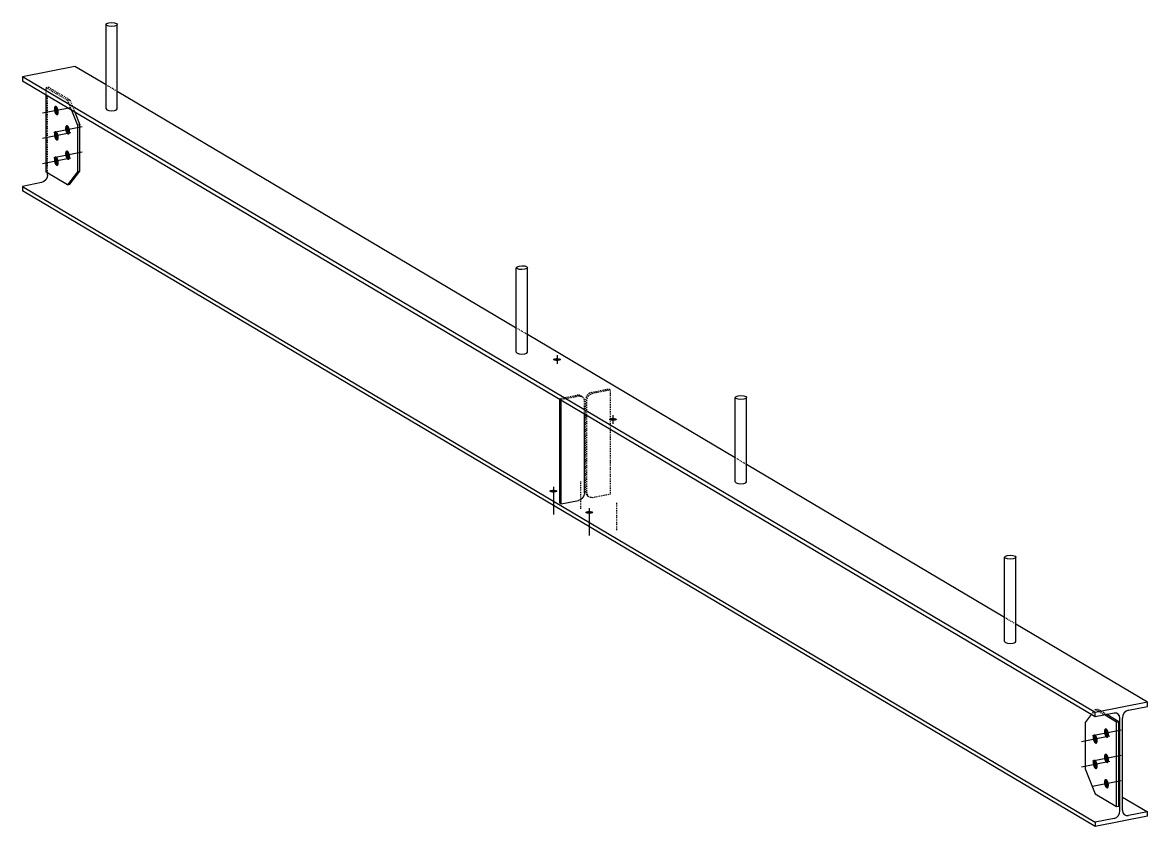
# Model space of a CAD drawing. Header units: millimetres. Extents: x 9 to 27154, y 6 to 1824.
# Drawn here: x 24647 to 27154, y 34 to 1824 of the extents above; entities that cross this region are included whole.
import ezdxf

# ---------------------------------------------------------------- set-up
doc = ezdxf.new("R2010")
doc.units = ezdxf.units.MM
doc.linetypes.add('DXK_LINE_DOT2', pattern=[3.9198, 1.9599, -1.9599])
doc.layers.add('STÅL', color=7, linetype='Continuous')

msp = doc.modelspace()

# ---------------------------------------------------------------- hatches: boundary and pattern name
at = {"layer": 'STÅL', "linetype": 'Continuous'}
for points in [[(24727.4, 1628.8), (24727.7, 1626.5), (24727.8, 1624.3), (24727.7, 1622.3), (24727.3, 1620.5), (24726.7, 1619), (24725.9, 1617.9), (24724.9, 1617.2), (24723.9, 1617), (24722.8, 1617.2), (24721.6, 1618), (24720.5, 1619.1), (24719.5, 1620.7), (24718.5, 1622.5), (24717.8, 1624.6), (24717.2, 1626.8), (24716.9, 1629.1), (24716.8, 1631.3), (24716.9, 1633.3), (24717.3, 1635.2), (24717.9, 1636.7), (24718.7, 1637.8), (24719.7, 1638.4), (24720.7, 1638.7), (24721.8, 1638.4), (24723, 1637.7), (24724.1, 1636.5), (24725.1, 1635), (24726.1, 1633.1), (24726.8, 1631)], [(24727.4, 1572.4), (24727.7, 1570.2), (24727.8, 1568), (24727.7, 1565.9), (24727.3, 1564.1), (24726.7, 1562.6), (24725.9, 1561.5), (24724.9, 1560.8), (24723.9, 1560.6), (24722.8, 1560.9), (24721.6, 1561.6), (24720.5, 1562.7), (24719.5, 1564.3), (24718.5, 1566.1), (24717.8, 1568.2), (24717.2, 1570.4), (24716.9, 1572.7), (24716.8, 1574.9), (24716.9, 1577), (24717.3, 1578.8), (24717.9, 1580.3), (24718.7, 1581.4), (24719.7, 1582.1), (24720.7, 1582.3), (24721.8, 1582), (24723, 1581.3), (24724.1, 1580.1), (24725.1, 1578.6), (24726.1, 1576.7), (24726.8, 1574.7)], [(24752.4, 1585.8), (24752.7, 1583.5), (24752.8, 1581.3), (24752.7, 1579.3), (24752.3, 1577.5), (24751.7, 1576), (24750.9, 1574.9), (24749.9, 1574.2), (24748.9, 1574), (24747.8, 1574.2), (24746.6, 1575), (24745.5, 1576.1), (24744.5, 1577.7), (24743.5, 1579.5), (24742.8, 1581.6), (24742.2, 1583.8), (24741.9, 1586.1), (24741.8, 1588.3), (24741.9, 1590.3), (24742.3, 1592.2), (24742.9, 1593.7), (24743.7, 1594.8), (24744.7, 1595.4), (24745.7, 1595.6), (24746.8, 1595.4), (24748, 1594.7), (24749.1, 1593.5), (24750.1, 1592), (24751.1, 1590.1), (24751.8, 1588)], [(24752.4, 1529.4), (24752.7, 1527.2), (24752.8, 1525), (24752.7, 1522.9), (24752.3, 1521.1), (24751.7, 1519.6), (24750.9, 1518.5), (24749.9, 1517.8), (24748.9, 1517.6), (24747.8, 1517.9), (24746.6, 1518.6), (24745.5, 1519.7), (24744.5, 1521.3), (24743.5, 1523.1), (24742.8, 1525.2), (24742.2, 1527.4), (24741.9, 1529.7), (24741.8, 1531.9), (24741.9, 1534), (24742.3, 1535.8), (24742.9, 1537.3), (24743.7, 1538.4), (24744.7, 1539.1), (24745.7, 1539.3), (24746.8, 1539), (24748, 1538.3), (24749.1, 1537.1), (24750.1, 1535.6), (24751.1, 1533.7), (24751.8, 1531.7)], [(24727.4, 1516.1), (24727.7, 1513.8), (24727.8, 1511.6), (24727.7, 1509.5), (24727.3, 1507.7), (24726.7, 1506.2), (24725.9, 1505.1), (24724.9, 1504.4), (24723.9, 1504.2), (24722.8, 1504.5), (24721.6, 1505.2), (24720.5, 1506.4), (24719.5, 1507.9), (24718.5, 1509.7), (24717.8, 1511.8), (24717.2, 1514), (24716.9, 1516.3), (24716.8, 1518.5), (24716.9, 1520.6), (24717.3, 1522.4), (24717.9, 1523.9), (24718.7, 1525), (24719.7, 1525.7), (24720.7, 1525.9), (24721.8, 1525.6), (24723, 1524.9), (24724.1, 1523.7), (24725.1, 1522.2), (24726.1, 1520.4), (24726.8, 1518.3)], [(25838, 1070.4), (25836.1, 1070.4), (25834.4, 1070.6), (25832.7, 1071), (25831.3, 1071.4), (25830.2, 1071.9), (25829.5, 1072.5), (25829.1, 1073.1), (25829.1, 1073.8), (25829.5, 1074.4), (25830.2, 1075), (25831.3, 1075.5), (25832.7, 1075.9), (25834.4, 1076.3), (25836.1, 1076.5), (25838, 1076.5), (25839.9, 1076.5), (25841.7, 1076.3), (25843.3, 1075.9), (25844.7, 1075.5), (25845.8, 1075), (25846.6, 1074.4), (25847, 1073.8), (25847, 1073.1), (25846.6, 1072.5), (25845.8, 1071.9), (25844.7, 1071.4), (25843.3, 1071), (25841.7, 1070.6), (25839.9, 1070.4)], [(25962.7, 937), (25960.8, 937.1), (25959, 937.3), (25957.4, 937.6), (25956, 938), (25954.9, 938.6), (25954.1, 939.1), (25953.7, 939.8), (25953.7, 940.4), (25954.1, 941), (25954.9, 941.6), (25956, 942.2), (25957.4, 942.6), (25959, 942.9), (25960.8, 943.1), (25962.7, 943.2), (25964.5, 943.1), (25966.3, 942.9), (25968, 942.6), (25969.4, 942.2), (25970.5, 941.6), (25971.2, 941), (25971.6, 940.4), (25971.6, 939.8), (25971.2, 939.1), (25970.5, 938.6), (25969.4, 938), (25968, 937.6), (25966.3, 937.3), (25964.5, 937.1)], [(25829.8, 777.2), (25827.9, 777.3), (25826.1, 777.5), (25824.5, 777.8), (25823.1, 778.2), (25822, 778.8), (25821.2, 779.4), (25820.8, 780), (25820.8, 780.6), (25821.2, 781.3), (25822, 781.8), (25823.1, 782.4), (25824.5, 782.8), (25826.1, 783.1), (25827.9, 783.3), (25829.8, 783.4), (25831.6, 783.3), (25833.4, 783.1), (25835.1, 782.8), (25836.5, 782.4), (25837.6, 781.8), (25838.3, 781.3), (25838.7, 780.6), (25838.7, 780), (25838.3, 779.4), (25837.6, 778.8), (25836.5, 778.2), (25835.1, 777.8), (25833.4, 777.5), (25831.6, 777.3)], [(25909.8, 729.8), (25907.9, 729.9), (25906.1, 730.1), (25904.5, 730.4), (25903.1, 730.9), (25902, 731.4), (25901.2, 732), (25900.8, 732.6), (25900.8, 733.2), (25901.2, 733.9), (25902, 734.4), (25903.1, 735), (25904.5, 735.4), (25906.1, 735.7), (25907.9, 735.9), (25909.8, 736), (25911.6, 735.9), (25913.4, 735.7), (25915.1, 735.4), (25916.5, 735), (25917.6, 734.4), (25918.3, 733.9), (25918.7, 733.2), (25918.7, 732.6), (25918.3, 732), (25917.6, 731.4), (25916.5, 730.9), (25915.1, 730.4), (25913.4, 730.1), (25911.6, 729.9)], [(27067.4, 242.6), (27067.7, 240.3), (27067.8, 238.1), (27067.7, 236.1), (27067.3, 234.3), (27066.7, 232.8), (27065.9, 231.7), (27064.9, 231), (27063.9, 230.8), (27062.8, 231), (27061.6, 231.8), (27060.5, 232.9), (27059.5, 234.5), (27058.5, 236.3), (27057.8, 238.4), (27057.2, 240.6), (27056.9, 242.9), (27056.8, 245.1), (27056.9, 247.1), (27057.3, 249), (27057.9, 250.5), (27058.7, 251.6), (27059.7, 252.2), (27060.7, 252.4), (27061.8, 252.2), (27063, 251.5), (27064.1, 250.3), (27065.1, 248.8), (27066.1, 246.9), (27066.8, 244.8)], [(27042.4, 229.2), (27042.7, 227), (27042.8, 224.8), (27042.7, 222.7), (27042.3, 220.9), (27041.7, 219.4), (27040.9, 218.3), (27039.9, 217.6), (27038.9, 217.4), (27037.8, 217.7), (27036.6, 218.4), (27035.5, 219.5), (27034.5, 221.1), (27033.5, 222.9), (27032.8, 225), (27032.2, 227.2), (27031.9, 229.5), (27031.8, 231.7), (27031.9, 233.8), (27032.3, 235.6), (27032.9, 237.1), (27033.7, 238.2), (27034.7, 238.9), (27035.7, 239.1), (27036.8, 238.8), (27038, 238.1), (27039.1, 236.9), (27040.1, 235.4), (27041.1, 233.5), (27041.8, 231.4)], [(27042.4, 172.8), (27042.7, 170.6), (27042.8, 168.4), (27042.7, 166.3), (27042.3, 164.5), (27041.7, 163), (27040.9, 161.9), (27039.9, 161.2), (27038.9, 161), (27037.8, 161.3), (27036.6, 162), (27035.5, 163.2), (27034.5, 164.7), (27033.5, 166.5), (27032.8, 168.6), (27032.2, 170.8), (27031.9, 173.1), (27031.8, 175.3), (27031.9, 177.4), (27032.3, 179.2), (27032.9, 180.7), (27033.7, 181.8), (27034.7, 182.5), (27035.7, 182.7), (27036.8, 182.4), (27038, 181.7), (27039.1, 180.5), (27040.1, 179), (27041.1, 177.1), (27041.8, 175.1)], [(27067.4, 186.2), (27067.7, 184), (27067.8, 181.7), (27067.7, 179.7), (27067.3, 177.9), (27066.7, 176.4), (27065.9, 175.3), (27064.9, 174.6), (27063.9, 174.4), (27062.8, 174.7), (27061.6, 175.4), (27060.5, 176.5), (27059.5, 178.1), (27058.5, 179.9), (27057.8, 182), (27057.2, 184.2), (27056.9, 186.5), (27056.8, 188.7), (27056.9, 190.8), (27057.3, 192.6), (27057.9, 194.1), (27058.7, 195.2), (27059.7, 195.9), (27060.7, 196.1), (27061.8, 195.8), (27063, 195.1), (27064.1, 193.9), (27065.1, 192.4), (27066.1, 190.5), (27066.8, 188.4)], [(27067.4, 129.8), (27067.7, 127.6), (27067.8, 125.4), (27067.7, 123.3), (27067.3, 121.5), (27066.7, 120), (27065.9, 118.9), (27064.9, 118.2), (27063.9, 118), (27062.8, 118.3), (27061.6, 119), (27060.5, 120.2), (27059.5, 121.7), (27058.5, 123.5), (27057.8, 125.6), (27057.2, 127.8), (27056.9, 130.1), (27056.8, 132.3), (27056.9, 134.4), (27057.3, 136.2), (27057.9, 137.7), (27058.7, 138.8), (27059.7, 139.5), (27060.7, 139.7), (27061.8, 139.4), (27063, 138.7), (27064.1, 137.5), (27065.1, 136), (27066.1, 134.1), (27066.8, 132.1)]]:
    msp.add_hatch(color=96, dxfattribs=at).paths.add_polyline_path(points)

# ---------------------------------------------------------------- linework, layer by layer
at = {"layer": 'STÅL', "color": 2, "linetype": 'Continuous'}
for p, q in [((24833, 1819.5), (24834.7, 1821.7)), ((24834.7, 1817.4), (24833, 1819.5)), ((24833, 1631.6), (24833, 1819.5)), ((24834.7, 1821.7), (24839.2, 1823.3)), ((24839.4, 1815.9), (24834.7, 1817.4)), ((24839.2, 1823.3), (24845.5, 1823.9)), ((24845.6, 1815.3), (24839.4, 1815.9)), ((24845.5, 1823.9), (24851.7, 1823.3)), ((24851.9, 1815.9), (24845.6, 1815.3)), ((24851.7, 1823.3), (24856.3, 1821.7)), ((24856.4, 1817.5), (24851.9, 1815.9)), ((24856.3, 1821.7), (24858, 1819.6)), ((24858, 1819.6), (24856.4, 1817.5)), ((24858, 1631.7), (24858, 1819.6)), ((24763.8, 1726.2), (24646.9, 1703.1)), ((24833, 1685.2), (24763.8, 1726.2)), ((27036.9, 287.3), (24646.9, 1703.1)), ((24646.9, 1703.1), (24646.9, 1693.6)), ((27036.9, 277.7), (24646.9, 1693.6)), ((24699.8, 1490.8), (24699.8, 1662.2)), ((25747.3, 1143.6), (24858, 1670.4)), ((24833, 1631.6), (24834.7, 1629.5)), ((24851.9, 1627.9), (24856.4, 1629.5)), ((24856.4, 1629.5), (24858, 1631.7)), ((24756.1, 1628.9), (24769.8, 1595)), ((24763.5, 1624.5), (24775, 1596)), ((24834.7, 1629.5), (24839.4, 1627.9)), ((24839.4, 1627.9), (24845.6, 1627.4)), ((24845.6, 1627.4), (24851.9, 1627.9)), ((24775, 1596), (24769.8, 1595)), ((24769.8, 1595), (24769.8, 1491.6)), ((24775, 1492.6), (24775, 1596)), ((24747.3, 1462.7), (24699.8, 1490.8)), ((24702.5, 1484.1), (24701.5, 1478.5)), ((24702.5, 1484.1), (24702.5, 1489.2)), ((24769.8, 1491.6), (24747.3, 1462.7)), ((24752.5, 1463.7), (24775, 1492.6)), ((24775, 1492.6), (24769.8, 1491.6)), ((24689.5, 1467.4), (24646.9, 1459)), ((24646.9, 1459), (27036.9, 43.2)), ((24646.9, 1459), (24646.9, 1449.4)), ((24694.5, 1469.5), (24689.5, 1467.4)), ((24698.7, 1473.4), (24694.5, 1469.5)), ((24701.5, 1478.5), (24698.7, 1473.4)), ((24747.3, 1462.7), (24752.5, 1463.7)), ((27036.9, 33.6), (24646.9, 1449.4)), ((25747.3, 1277.9), (25749, 1280.1)), ((25749, 1280.1), (25753.5, 1281.6)), ((25753.5, 1281.6), (25759.8, 1282.2)), ((25759.8, 1282.2), (25766, 1281.7)), ((25766, 1281.7), (25770.6, 1280.1)), ((25770.6, 1280.1), (25772.3, 1278)), ((25749.1, 1275.8), (25747.3, 1277.9)), ((25747.3, 1090), (25747.3, 1277.9)), ((25753.7, 1274.2), (25749.1, 1275.8)), ((25759.9, 1273.7), (25753.7, 1274.2)), ((25766.2, 1274.3), (25759.9, 1273.7)), ((25770.7, 1275.8), (25766.2, 1274.3)), ((25772.3, 1278), (25770.7, 1275.8)), ((25772.3, 1090), (25772.3, 1278)), ((26235.3, 854.5), (25772.3, 1128.8)), ((25749.1, 1087.8), (25747.3, 1090)), ((25749.1, 1087.8), (25753.7, 1086.3)), ((25753.7, 1086.3), (25759.9, 1085.7)), ((25759.9, 1085.7), (25766.2, 1086.3)), ((25766.2, 1086.3), (25770.7, 1087.9)), ((25770.7, 1087.9), (25772.3, 1090)), ((25844, 753.6), (25844, 984.4)), ((25847, 751.9), (25847, 982.6)), ((26235.3, 988.8), (26237, 991)), ((26237.1, 986.7), (26235.3, 988.8)), ((26235.3, 800.9), (26235.3, 988.8)), ((26237, 991), (26241.5, 992.5)), ((26241.7, 985.1), (26237.1, 986.7)), ((26241.5, 992.5), (26247.8, 993.1)), ((26247.9, 984.6), (26241.7, 985.1)), ((26247.8, 993.1), (26254, 992.6)), ((26254.2, 985.2), (26247.9, 984.6)), ((26254, 992.6), (26258.6, 991)), ((26258.7, 986.7), (26254.2, 985.2)), ((26258.6, 991), (26260.3, 988.9)), ((26260.3, 988.9), (26258.7, 986.7)), ((26260.3, 800.9), (26260.3, 988.9)), ((25899, 776.2), (25899, 951.8)), ((26835.3, 499.1), (26260.3, 839.7)), ((26235.3, 800.9), (26237.1, 798.8)), ((26237.1, 798.8), (26241.7, 797.2)), ((26241.7, 797.2), (26247.9, 796.6)), ((26247.9, 796.6), (26254.2, 797.2)), ((26254.2, 797.2), (26258.7, 798.8)), ((26258.7, 798.8), (26260.3, 800.9)), ((25844, 753.6), (25847, 751.9)), ((25847, 751.9), (25886, 759.6)), ((25891, 761.6), (25886, 759.6)), ((25895.2, 765.5), (25891, 761.6)), ((25898, 770.6), (25895.2, 765.5)), ((25899, 776.2), (25898, 770.6)), ((26835.3, 633.4), (26837, 635.5)), ((26837.1, 631.3), (26835.3, 633.4)), ((26835.3, 445.4), (26835.3, 633.4)), ((26837, 635.5), (26841.5, 637.1)), ((26841.7, 629.7), (26837.1, 631.3)), ((26841.5, 637.1), (26847.8, 637.7)), ((26847.9, 629.1), (26841.7, 629.7)), ((26847.8, 637.7), (26854, 637.1)), ((26854.2, 629.7), (26847.9, 629.1)), ((26854, 637.1), (26858.6, 635.6)), ((26858.7, 631.3), (26854.2, 629.7)), ((26858.6, 635.6), (26860.3, 633.4)), ((26860.3, 633.4), (26858.7, 631.3)), ((26860.3, 445.5), (26860.3, 633.4)), ((27153.8, 310.4), (26860.3, 484.2)), ((26835.3, 445.4), (26837.1, 443.3)), ((26837.1, 443.3), (26841.7, 441.8)), ((26841.7, 441.8), (26847.9, 441.2)), ((26847.9, 441.2), (26854.2, 441.8)), ((26854.2, 441.8), (26858.7, 443.4)), ((26858.7, 443.4), (26860.3, 445.5)), ((27153.8, 310.4), (27036.9, 287.3)), ((27153.8, 300.8), (27153.8, 310.4)), ((27028.5, 282.7), (27014.8, 265)), ((27036.9, 277.7), (27036.9, 287.3)), ((27079.5, 286.1), (27036.9, 277.7)), ((27084.8, 265.9), (27057.8, 281.9)), ((27090, 266.9), (27063, 282.9)), ((27084.5, 286.1), (27079.5, 286.1)), ((27088.7, 283.8), (27084.5, 286.1)), ((27091.5, 279.8), (27088.7, 283.8)), ((27092.5, 274.6), (27091.5, 279.8)), ((27099.2, 281.3), (27098.2, 275.7)), ((27102, 286.5), (27099.2, 281.3)), ((27106.2, 290.4), (27102, 286.5)), ((27111.2, 292.4), (27106.2, 290.4)), ((27111.2, 292.4), (27153.8, 300.8)), ((27014.8, 265), (27014.8, 161.7)), ((27084.8, 265.9), (27090, 266.9)), ((27084.8, 77.9), (27084.8, 265.9)), ((27090, 79), (27090, 266.9)), ((27092.5, 68.3), (27092.5, 274.6)), ((27098.2, 69.4), (27098.2, 275.7)), ((27014.8, 161.7), (27037.3, 106.1)), ((27037.3, 106.1), (27084.8, 77.9)), ((27084.8, 77.9), (27090, 79)), ((27098.2, 99.2), (27153.8, 66.3)), ((27153.8, 56.7), (27036.9, 33.6)), ((27079.5, 51.6), (27036.9, 43.2)), ((27079.5, 51.6), (27084.5, 53.7)), ((27084.5, 53.7), (27088.7, 57.5)), ((27088.7, 57.5), (27091.5, 62.7)), ((27091.5, 62.7), (27092.5, 68.3)), ((27098.2, 69.4), (27099.2, 64.2)), ((27099.2, 64.2), (27102, 60.2)), ((27102, 60.2), (27106.2, 57.9)), ((27106.2, 57.9), (27111.2, 57.9)), ((27153.8, 66.3), (27111.2, 57.9)), ((27153.8, 56.7), (27153.8, 66.3)), ((27036.9, 43.2), (27036.9, 33.6))]:
    msp.add_line(p, q, dxfattribs=at)
at = {"layer": 'STÅL', "color": 7, "linetype": 'DXK_LINE_DOT2'}
for p, q in [((24705, 1679.8), (24699.8, 1678.7)), ((24705, 1679.8), (24752.5, 1651.6)), ((24858, 1670.4), (24833, 1685.2)), ((24699.8, 1678.7), (24747.3, 1650.6)), ((24699.8, 1662.2), (24699.8, 1678.7)), ((24702.5, 1489.2), (24702.5, 1660.6)), ((24747.3, 1650.6), (24752.5, 1651.6)), ((24747.3, 1650.6), (24756.1, 1628.9)), ((24752.5, 1651.6), (24763.5, 1624.5)), ((25772.3, 1128.8), (25747.3, 1143.6)), ((25914.7, 1000.3), (25953.7, 1008)), ((25917.7, 998.5), (25956.7, 1006.2)), ((25953.7, 1008), (25956.7, 1006.2)), ((25956.7, 1006.2), (25956.7, 773.5)), ((25844, 986.3), (25883, 994)), ((25844, 984.4), (25844, 986.3)), ((25844, 986.3), (25847, 984.5)), ((25847, 984.5), (25886, 992.2)), ((25847, 982.6), (25847, 984.5)), ((25888, 993.9), (25883, 994)), ((25886, 992.2), (25891, 992.1)), ((25892.2, 991.7), (25888, 993.9)), ((25891, 992.1), (25895.2, 989.9)), ((25892.2, 991.7), (25895.2, 989.9)), ((25895.2, 989.9), (25898, 985.9)), ((25898, 985.9), (25899, 980.7)), ((25899, 951.8), (25899, 980.7)), ((25902.7, 989.2), (25901.7, 983.6)), ((25901.7, 779.1), (25901.7, 983.6)), ((25905.5, 994.3), (25902.7, 989.2)), ((25904.7, 981.8), (25905.7, 987.4)), ((25904.7, 777.4), (25904.7, 981.8)), ((25909.7, 998.2), (25905.5, 994.3)), ((25905.7, 987.4), (25908.5, 992.5)), ((25908.5, 992.5), (25912.7, 996.4)), ((25914.7, 1000.3), (25909.7, 998.2)), ((25912.7, 996.4), (25917.7, 998.5)), ((26260.3, 839.7), (26235.3, 854.5)), ((25901.7, 779.1), (25902.7, 773.9)), ((25905.7, 772.2), (25904.7, 777.4)), ((25902.7, 773.9), (25905.5, 769.9)), ((25905.5, 769.9), (25908.5, 768.1)), ((25908.5, 768.1), (25905.7, 772.2)), ((25912.7, 765.9), (25908.5, 768.1)), ((25917.7, 765.8), (25912.7, 765.9)), ((25956.7, 773.5), (25917.7, 765.8)), ((26860.3, 484.2), (26835.3, 499.1)), ((27037.3, 294), (27028.5, 282.7)), ((27037.3, 294), (27042.5, 295)), ((27057.8, 281.9), (27037.3, 294)), ((27063, 282.9), (27042.5, 295))]:
    msp.add_line(p, q, dxfattribs=at)
at = {"layer": 'STÅL', "color": 96, "linetype": 'Continuous'}
for p, q in [((24754.9, 1634.2), (24691.6, 1621.8)), ((24779.9, 1591.2), (24716.6, 1578.8)), ((24754.9, 1577.9), (24691.6, 1565.4)), ((24779.9, 1534.9), (24716.6, 1522.4)), ((24754.9, 1521.5), (24691.6, 1509)), ((25838, 1082.8), (25838, 1063.9)), ((25962.7, 949.5), (25962.7, 930.5)), ((25829.8, 789.7), (25829.8, 728.6)), ((25909.8, 742.3), (25909.8, 681.2)), ((27069.9, 234.7), (27006.6, 222.2)), ((27094.9, 248), (27031.6, 235.6)), ((27069.9, 178.3), (27006.6, 165.8)), ((27094.9, 191.7), (27031.6, 179.2)), ((27094.9, 135.3), (27031.6, 122.8))]:
    msp.add_line(p, q, dxfattribs=at)
at = {"layer": 'STÅL', "color": 96, "linetype": 'DXK_LINE_DOT2'}
for p, q in [((25890.4, 801.7), (25890.4, 740.6)), ((25970.4, 754.3), (25970.4, 693.2))]:
    msp.add_line(p, q, dxfattribs=at)

doc.saveas('drawing.dxf')
